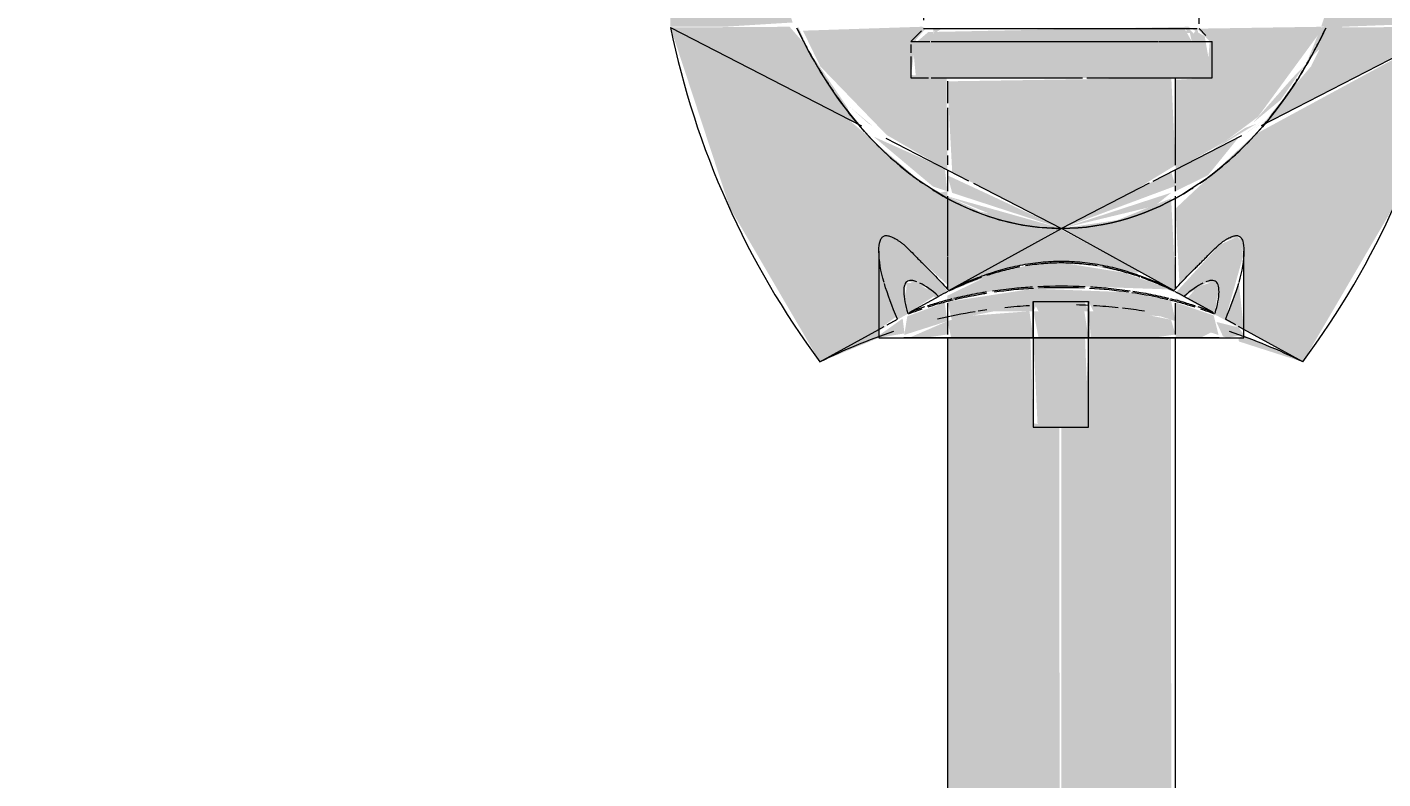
# Model space of a CAD drawing. Header units: metres. Extents: x 147 to 427, y -16 to 162.
# Drawn here: x 397.1642 to 397.3128, y 1.9897 to 2.0721 of the extents above; entities that cross this region are included whole.
import ezdxf

# ---------------------------------------------------------------- set-up
doc = ezdxf.new("R2010")
doc.units = ezdxf.units.M
for name, color, linetype, lineweight in [('A-ANNO-DIMS', 7, 'Continuous', 5), ('A-ANNO-DIMS-50', 7, 'Continuous', 5), ('P-PIPE', 7, 'Continuous', 5), ('P-SANR-FIXT', 7, 'Continuous', 5)]:
    doc.layers.add(name, color=color, linetype=linetype, lineweight=lineweight)
doc.styles.add('Century Gothic_1', font='GOTHIC.TTF', dxfattribs={"height": 0.075})
doc.dimstyles.new('Setores_1_5', dxfattribs={"dimscale": 0.3048, "dimtxt": 0.078313, "dimasz": 0.520833, "dimexe": 0.393701, "dimexo": 0.246063, "dimgap": 0.287073, "dimtad": 1, "dimrnd": 0.01, "dimzin": 0, "dimdsep": 46, "dimtxsty": 'Century Gothic_1', "dimblk1": 'OBLIQUE', "dimblk2": 'OBLIQUE', "dimsah": 1, "dimcen": 0.09, "dimazin": 0, "dimtfac": 1, "dimtdec": 4, "dimtix": 1, "dimtmove": 0, "dimatfit": 3, "dimfxl": 1, "dimtvp": 1, "dimtolj": 1, "dimtzin": 0, "dimarcsym": 2})

# ---------------------------------------------------------------- blocks, each defined once
blk = doc.blocks.new('UT_Chuveiro ou ducha - UT_Elétrico-V250-HH')
at = {"layer": 'P-SANR-FIXT', "true_color": 0x7f7f7f, "transparency": 33554598}
h = blk.add_hatch(color=8, dxfattribs=at)
h.paths.add_polyline_path([(-155.922, 2.0719), (-155.92193, 2.07137), (-155.92112, 2.0719)])
h.paths.add_polyline_path([(-155.92052, 2.05642), (-155.92061, 2.0665), (-155.9245, 2.06681), (-155.92396, 2.07069), (-155.9229, 2.0719), (-155.92329, 2.0721), (-155.93635, 2.07167), (-155.93445, 2.06776), (-155.92717, 2.06024), (-155.92079, 2.05656)])
h.paths.add_polyline_path([(-155.89405, 2.0719), (-155.89453, 2.07142), (-155.89394, 2.0714), (-155.89405, 2.07189)])
h.paths.add_polyline_path([(-155.89315, 2.0719), (-155.89354, 2.07135), (-155.89298, 2.0713), (-155.89315, 2.07189)])
h.paths.add_polyline_path([(-155.89552, 2.05642), (-155.89005, 2.05955), (-155.88647, 2.06224), (-155.87983, 2.0713), (-155.87956, 2.0721), (-155.89314, 2.07189), (-155.89177, 2.0705), (-155.89209, 2.0665), (-155.89552, 2.06628), (-155.89552, 2.05693)])
h.paths.add_polyline_path([(-155.92423, 2.10224), (-155.92314, 2.10625), (-155.92103, 2.10993), (-155.91795, 2.113), (-155.91556, 2.11459), (-155.91126, 2.11607), (-155.90632, 2.11628), (-155.90177, 2.11512), (-155.8981, 2.113), (-155.89502, 2.10993), (-155.89253, 2.10755), (-155.89125, 2.10949), (-155.88761, 2.11644), (-155.88585, 2.12225), (-155.88538, 2.12658), (-155.88604, 2.13356), (-155.88828, 2.1379), (-155.89284, 2.14213), (-155.89675, 2.14427), (-155.90314, 2.14699), (-155.90558, 2.14718), (-155.91244, 2.14623), (-155.91827, 2.14374), (-155.92103, 2.14118), (-155.92419, 2.13726), (-155.92617, 2.13375), (-155.92921, 2.1271), (-155.9304, 2.12103), (-155.93062, 2.11488), (-155.92963, 2.10964), (-155.9285, 2.1071), (-155.92789, 2.1071), (-155.92564, 2.10374), (-155.92438, 2.10239)])
h.paths.add_polyline_path([(-155.88021, 2.12658), (-155.87911, 2.12658), (-155.88128, 2.13188), (-155.88305, 2.13319), (-155.88065, 2.12658)])
h.paths.add_polyline_path([(-155.93509, 2.12658), (-155.93421, 2.12659), (-155.92919, 2.13717), (-155.92991, 2.13717), (-155.93472, 2.13172), (-155.93598, 2.12941), (-155.9364, 2.12658), (-155.93516, 2.12658)])
h.paths.add_polyline_path([(-155.91098, 2.13117), (-155.91098, 2.13117), (-155.91375, 2.13117)])
h.paths.add_polyline_path([(-155.92735, 2.14033), (-155.92321, 2.14343), (-155.92095, 2.14521), (-155.92128, 2.14568), (-155.92393, 2.14423), (-155.92727, 2.14042)])
h = blk.add_hatch(color=8, dxfattribs=at)
h.paths.add_polyline_path([(-155.89204, 2.05822), (-155.88661, 2.06149), (-155.88788, 2.06101), (-155.89172, 2.05843)])
h.paths.add_polyline_path([(-155.88686, 2.06088), (-155.88564, 2.06189), (-155.88673, 2.06101)])
h.paths.add_polyline_path([(-155.87919, 2.0721), (-155.877, 2.0773), (-155.87515, 2.08517), (-155.87956, 2.0721)])
h.paths.add_polyline_path([(-155.8739, 2.09016), (-155.87322, 2.09819), (-155.8735, 2.10714), (-155.8739, 2.10598), (-155.8739, 2.0914)])
h.paths.add_polyline_path([(-155.87425, 2.11215), (-155.87584, 2.11898), (-155.87852, 2.12658), (-155.87892, 2.12601), (-155.87465, 2.11334)])
h.paths.add_polyline_path([(-155.88192, 2.13328), (-155.88351, 2.13513), (-155.88199, 2.13335)])
h.paths.add_polyline_path([(-155.88348, 2.13438), (-155.88467, 2.13575), (-155.88351, 2.13442)])
h.paths.add_polyline_path([(-155.89315, 2.14515), (-155.8949, 2.14585), (-155.89318, 2.14516)])
h.paths.add_polyline_path([(-155.89563, 2.14596), (-155.89825, 2.14699), (-155.8959, 2.14605)])
h = blk.add_hatch(color=8, dxfattribs=at)
h.paths.add_polyline_path([(-155.93013, 2.06152), (-155.93214, 2.06341), (-155.93034, 2.06173)])
h.paths.add_polyline_path([(-155.92872, 2.06123), (-155.93137, 2.06346), (-155.92924, 2.06156), (-155.92893, 2.06136)])
h.paths.add_polyline_path([(-155.93445, 2.06681), (-155.93731, 2.07103), (-155.93446, 2.06683)])
h.paths.add_polyline_path([(-155.94498, 2.0721), (-155.93747, 2.07257), (-155.93866, 2.07605), (-155.94215, 2.08887), (-155.94266, 2.09363), (-155.94283, 2.09641), (-155.94255, 2.10711), (-155.94038, 2.11845), (-155.93833, 2.12658), (-155.93978, 2.1261), (-155.94401, 2.1198), (-155.94656, 2.11281), (-155.94791, 2.10833), (-155.94988, 2.1019), (-155.95157, 2.09542), (-155.95086, 2.0721), (-155.94526, 2.0721)])
h.paths.add_polyline_path([(-155.93739, 2.12658), (-155.93683, 2.12689), (-155.93749, 2.12658)])
h.paths.add_polyline_path([(-155.93493, 2.1317), (-155.93258, 2.13521), (-155.93435, 2.13284), (-155.93479, 2.13197)])
h.paths.add_polyline_path([(-155.93199, 2.13608), (-155.92459, 2.14347), (-155.92805, 2.14042), (-155.9319, 2.1362)])
h = blk.add_hatch(color=8, dxfattribs=at)
h.paths.add_polyline_path([(-155.88777, 2.06041), (-155.88587, 2.06189), (-155.88757, 2.0606)])
h.paths.add_polyline_path([(-155.88413, 2.13594), (-155.88505, 2.13689), (-155.88449, 2.13631)])
h.paths.add_polyline_path([(-155.88363, 2.13475), (-155.88492, 2.13644), (-155.8837, 2.13481)])
h.paths.add_polyline_path([(-155.8856, 2.13732), (-155.88774, 2.13919), (-155.88573, 2.13743)])
h.paths.add_polyline_path([(-155.88944, 2.13995), (-155.89113, 2.14141), (-155.88961, 2.14007)])
h.paths.add_polyline_path([(-155.89021, 2.14129), (-155.89155, 2.14246), (-155.89039, 2.14145)])
h = blk.add_hatch(color=8, dxfattribs=at)
h.paths.add_polyline_path([(-155.88112, 2.0683), (-155.87722, 2.0721), (-155.86517, 2.07256), (-155.86462, 2.09718), (-155.87303, 2.12128), (-155.87744, 2.12658), (-155.87779, 2.12601), (-155.87728, 2.12361), (-155.8739, 2.11113), (-155.87333, 2.10598), (-155.87322, 2.102), (-155.8738, 2.09089), (-155.87541, 2.0824), (-155.87919, 2.0721), (-155.87959, 2.07202), (-155.88099, 2.06856)])
h.paths.add_polyline_path([(-155.88701, 2.06159), (-155.88399, 2.06409), (-155.88133, 2.0679), (-155.88266, 2.06654), (-155.88675, 2.06189)])
h.paths.add_polyline_path([(-155.8781, 2.12658), (-155.87811, 2.12667), (-155.87817, 2.12673)])
h.paths.add_polyline_path([(-155.88112, 2.13169), (-155.88338, 2.13489), (-155.88115, 2.13172)])
h = blk.add_hatch(color=8, dxfattribs=at)
h.paths.add_polyline_path([(-155.92992, 2.06125), (-155.93137, 2.06257), (-155.93144, 2.06321), (-155.93635, 2.07043), (-155.93781, 2.0721), (-155.95086, 2.07202), (-155.9307, 2.06166)])
h.paths.add_polyline_path([(-155.93539, 2.06883), (-155.93686, 2.0721), (-155.93692, 2.07167), (-155.93551, 2.06905)])
h.paths.add_polyline_path([(-155.93914, 2.12658), (-155.93725, 2.12712), (-155.93584, 2.13117), (-155.93927, 2.12658)])
h = blk.add_hatch(color=8, dxfattribs=at)
h.paths.add_polyline_path([(-155.88613, 2.06125), (-155.86519, 2.0721), (-155.87858, 2.07202), (-155.88066, 2.06777), (-155.88451, 2.06327), (-155.88556, 2.06189), (-155.88585, 2.06161)])
h.paths.add_polyline_path([(-155.87721, 2.12658), (-155.87646, 2.12662), (-155.87933, 2.13022), (-155.87818, 2.12789), (-155.87725, 2.12658)])
h.paths.add_polyline_path([(-155.87791, 2.12658), (-155.87772, 2.12705), (-155.87802, 2.12658)])
h = blk.add_hatch(color=8, dxfattribs=at)
h.paths.add_polyline_path([(-155.922, 2.0719), (-155.922, 2.07133), (-155.92208, 2.07182)])
h.paths.add_polyline_path([(-155.89159, 2.0665), (-155.89152, 2.0665), (-155.89232, 2.07105), (-155.8941, 2.0721), (-155.92261, 2.07152), (-155.9243, 2.07008), (-155.92396, 2.0665), (-155.8916, 2.0665)])
h.paths.add_polyline_path([(-155.90766, 2.06883), (-155.90766, 2.06883), (-155.90638, 2.06883)])
h.paths.add_polyline_path([(-155.89405, 2.0719), (-155.89315, 2.07189), (-155.89354, 2.07135), (-155.89404, 2.07189)])
h.paths.add_polyline_path([(-155.89374, 2.0705), (-155.89453, 2.0719), (-155.89394, 2.0714), (-155.89374, 2.0705)])
h.paths.add_polyline_path([(-155.92042, 2.09924), (-155.92026, 2.10202), (-155.91967, 2.10427), (-155.91795, 2.10742), (-155.91554, 2.10985), (-155.91355, 2.11113), (-155.90968, 2.11228), (-155.90778, 2.11247), (-155.90314, 2.11139), (-155.9006, 2.10993), (-155.89785, 2.1071), (-155.89638, 2.10427), (-155.89589, 2.10394), (-155.89337, 2.10737), (-155.89502, 2.10993), (-155.89744, 2.1125), (-155.90136, 2.11495), (-155.90412, 2.11599), (-155.90802, 2.1165), (-155.9123, 2.11594), (-155.91795, 2.113), (-155.92103, 2.10993), (-155.92315, 2.10622), (-155.92423, 2.10224), (-155.92094, 2.09949), (-155.92052, 2.09929)])
for points in [[(-155.93448, 2.03537), (-155.92802, 2.03894), (-155.92746, 2.04917), (-155.92535, 2.04819), (-155.92052, 2.04383), (-155.92052, 2.05352), (-155.92321, 2.05495), (-155.93151, 2.06207), (-155.95086, 2.07202), (-155.94436, 2.05228), (-155.93847, 2.04219)], [(-155.88157, 2.03537), (-155.87138, 2.0528), (-155.86527, 2.07198), (-155.88691, 2.06025), (-155.88907, 2.05822), (-155.89552, 2.05218), (-155.89508, 2.04384), (-155.89032, 2.04856), (-155.88858, 2.04917), (-155.88802, 2.04692), (-155.88802, 2.03894), (-155.88672, 2.03822)], [(-155.90802, 2.05), (-155.90075, 2.05374), (-155.89552, 2.05693), (-155.89598, 2.0665), (-155.92052, 2.06612), (-155.91999, 2.05615), (-155.90815, 2.05007)], [(-155.92052, 2.05408), (-155.92079, 2.05656), (-155.9286, 2.06006), (-155.92209, 2.05459), (-155.92128, 2.05432)], [(-155.89552, 2.05408), (-155.89196, 2.05583), (-155.88858, 2.06), (-155.89552, 2.05642), (-155.89552, 2.05432)], [(-155.90802, 2.05), (-155.89552, 2.05466), (-155.89599, 2.05618), (-155.90802, 2.05)], [(-155.90802, 2.05), (-155.92052, 2.05583), (-155.91999, 2.0539), (-155.90815, 2.05004)], [(-155.90802, 2.05), (-155.92052, 2.05352), (-155.91427, 2.05094), (-155.90815, 2.05002)], [(-155.92035, 2.04319), (-155.90815, 2.05002), (-155.91694, 2.05185), (-155.92052, 2.05352), (-155.9204, 2.04324)], [(-155.90802, 2.05), (-155.8978, 2.05246), (-155.89599, 2.05392), (-155.90802, 2.05)], [(-155.92035, 2.04319), (-155.91281, 2.0459), (-155.91006, 2.04622), (-155.90543, 2.04616), (-155.90045, 2.04511), (-155.89935, 2.0452), (-155.90815, 2.04993), (-155.92012, 2.04331)], [(-155.89552, 2.04294), (-155.89601, 2.04332), (-155.90323, 2.0459), (-155.90599, 2.04622), (-155.91062, 2.04616), (-155.9156, 2.04511), (-155.92052, 2.04319), (-155.92005, 2.04319), (-155.91557, 2.04504), (-155.90817, 2.0462), (-155.90479, 2.04595), (-155.90045, 2.04503), (-155.89564, 2.043)], [(-155.92052, 2.04215), (-155.9152, 2.04321), (-155.90543, 2.04364), (-155.89625, 2.04332), (-155.90048, 2.04504), (-155.90756, 2.04618), (-155.91139, 2.04594), (-155.9156, 2.04503), (-155.92052, 2.04263), (-155.92052, 2.04219)], [(-155.89552, 2.03984), (-155.89601, 2.0421), (-155.90067, 2.04301), (-155.91107, 2.0434), (-155.92052, 2.04196), (-155.92004, 2.04), (-155.91537, 2.04093), (-155.9111, 2.04093), (-155.91053, 2.04201), (-155.90506, 2.04201), (-155.90452, 2.04093), (-155.8972, 2.04038), (-155.8957, 2.0399)], [(-155.90551, 2.04093), (-155.90506, 2.04093), (-155.90551, 2.04201), (-155.9111, 2.04201), (-155.91053, 2.04093), (-155.90637, 2.04093)], [(-155.90802, 2.03802), (-155.90506, 2.03802), (-155.90551, 2.04093), (-155.9111, 2.04093), (-155.91053, 2.03802), (-155.9082, 2.03802)], [(-155.90506, 2.02821), (-155.90543, 2.03802), (-155.9111, 2.03802), (-155.91062, 2.02821), (-155.90543, 2.02821)]]:
    blk.add_hatch(color=8, dxfattribs=at).paths.add_polyline_path(points)
h = blk.add_hatch(color=8, dxfattribs=at)
h.paths.add_polyline_path([(-155.92802, 2.03894), (-155.92609, 2.04035), (-155.92793, 2.04692), (-155.92802, 2.04408), (-155.92802, 2.03979)])
h.paths.add_polyline_path([(-155.92486, 2.04069), (-155.92173, 2.04274), (-155.92395, 2.04408), (-155.92495, 2.04401), (-155.92518, 2.04197), (-155.92486, 2.0407)])
h.paths.add_polyline_path([(-155.92052, 2.05352), (-155.92052, 2.05408), (-155.92136, 2.05391)])
h = blk.add_hatch(color=8, dxfattribs=at)
h.paths.add_polyline_path([(-155.8957, 2.04319), (-155.89552, 2.04384), (-155.896, 2.0533), (-155.90189, 2.05092), (-155.90802, 2.05), (-155.89593, 2.04331)])
h.paths.add_polyline_path([(-155.90802, 2.05), (-155.90802, 2.05), (-155.90492, 2.05025)])
h = blk.add_hatch(color=8, dxfattribs=at)
h.paths.add_polyline_path([(-155.92802, 2.03886), (-155.92052, 2.04309), (-155.92097, 2.04383), (-155.92572, 2.04856), (-155.92747, 2.04917), (-155.92793, 2.04692), (-155.92672, 2.04207), (-155.92599, 2.04007), (-155.92802, 2.03894)])
h.paths.add_polyline_path([(-155.89119, 2.04069), (-155.89457, 2.04256), (-155.8921, 2.04408), (-155.8911, 2.04401), (-155.89087, 2.04197), (-155.891, 2.04143)])
h.paths.add_polyline_path([(-155.88802, 2.03886), (-155.88859, 2.03925), (-155.89006, 2.04007), (-155.88812, 2.04692), (-155.88837, 2.04856), (-155.88871, 2.04912), (-155.8907, 2.04819), (-155.89552, 2.04294), (-155.88858, 2.03913)])
h.paths.add_polyline_path([(-155.92486, 2.04069), (-155.92518, 2.04338), (-155.92487, 2.04423), (-155.92289, 2.04357), (-155.92184, 2.04236), (-155.92481, 2.04072)])
h = blk.add_hatch(color=8, dxfattribs=at)
h.paths.add_polyline_path([(-155.91618, 2.03802), (-155.9111, 2.03802), (-155.91153, 2.04093), (-155.91891, 2.04036), (-155.92052, 2.03984), (-155.9201, 2.03802), (-155.91666, 2.03802)])
h.paths.add_polyline_path([(-155.89802, 2.03802), (-155.89552, 2.03838), (-155.89601, 2.04), (-155.90067, 2.04093), (-155.90506, 2.04093), (-155.90479, 2.03802), (-155.89892, 2.03802)])
h.paths.add_polyline_path([(-155.92052, 2.04196), (-155.91537, 2.04301), (-155.92052, 2.04215)])
h.paths.add_polyline_path([(-155.89552, 2.04196), (-155.8961, 2.04231), (-155.90064, 2.04319), (-155.89633, 2.04219), (-155.8957, 2.04201)])
h = blk.add_hatch(color=8, dxfattribs=at)
h.paths.add_polyline_path([(-155.88802, 2.03894), (-155.88859, 2.04408), (-155.89006, 2.04007), (-155.88858, 2.03925)])
h.paths.add_polyline_path([(-155.89119, 2.04069), (-155.89087, 2.04338), (-155.89118, 2.04423), (-155.89316, 2.04357), (-155.8942, 2.04236), (-155.89134, 2.04077)])
h = blk.add_hatch(color=8, dxfattribs=at)
h.paths.add_polyline_path([(-155.92802, 2.03802), (-155.92522, 2.0385), (-155.92542, 2.04013), (-155.92802, 2.03828)])
h.paths.add_polyline_path([(-155.88984, 2.03802), (-155.88802, 2.03835), (-155.88859, 2.03914), (-155.89103, 2.03975), (-155.89032, 2.03818), (-155.89006, 2.03809)])
h.paths.add_polyline_path([(-155.89119, 2.04069), (-155.89552, 2.04236), (-155.89532, 2.04209), (-155.89134, 2.04075)])
h = blk.add_hatch(color=8, dxfattribs=at)
h.paths.add_polyline_path([(-155.92525, 2.03833), (-155.92052, 2.03984), (-155.92081, 2.04188), (-155.92491, 2.04038), (-155.92522, 2.0385)])
h.paths.add_polyline_path([(-155.8908, 2.03833), (-155.89134, 2.04047), (-155.89552, 2.0419), (-155.89552, 2.03984), (-155.89119, 2.03845)])
h = blk.add_hatch(color=8, dxfattribs=at)
h.paths.add_polyline_path([(-155.89281, 2.03802), (-155.89163, 2.0386), (-155.89552, 2.03984), (-155.89552, 2.03802), (-155.89306, 2.03802)])
h.paths.add_polyline_path([(-155.92298, 2.03802), (-155.92052, 2.03838), (-155.92052, 2.03984), (-155.92471, 2.03802), (-155.92299, 2.03802)])
h.paths.add_polyline_path([(-155.89114, 2.04038), (-155.89142, 2.04078), (-155.89119, 2.0404)])
h = blk.add_hatch(color=8, dxfattribs=at)
h.paths.add_polyline_path([(-155.93448, 2.03537), (-155.92802, 2.03802), (-155.92802, 2.03886), (-155.92922, 2.03828)])
h.paths.add_polyline_path([(-155.88157, 2.03537), (-155.88802, 2.03828), (-155.88859, 2.03802), (-155.88858, 2.03762), (-155.88672, 2.03702)])
at = {"layer": 'P-SANR-FIXT'}
for p, q in [((-155.95086, 2.07202), (-155.92992, 2.06125)), ((-155.86519, 2.07202), (-155.88613, 2.06125)), ((-155.93109, 2.06239), (-155.93135, 2.0627)), ((-155.88473, 2.06267), (-155.88495, 2.06241)), ((-155.92035, 2.04319), (-155.90802, 2.05)), ((-155.8957, 2.04319), (-155.90802, 2.05)), ((-155.92802, 2.0475), (-155.92802, 2.03802)), ((-155.88802, 2.03802), (-155.88802, 2.0475)), ((-155.93448, 2.03537), (-155.92802, 2.03894)), ((-155.88157, 2.03537), (-155.88802, 2.03894)), ((-155.92802, 2.03802), (-155.88802, 2.03802)), ((-155.9111, 2.03802), (-155.9111, 2.02821)), ((-155.90506, 2.02821), (-155.90506, 2.03802)), ((-155.9111, 2.02821), (-155.90506, 2.02821))]:
    blk.add_line(p, q, dxfattribs=at)
at = {"layer": 'P-SANR-FIXT', "color": 8, "true_color": 0x6f6f6f}
for p, q in [((-155.92727, 2.05989), (-155.91819, 2.05523)), ((-155.88828, 2.06015), (-155.89801, 2.05515)), ((-155.91766, 2.05495), (-155.90802, 2.05)), ((-155.89839, 2.05495), (-155.90802, 2.05)), ((-155.9111, 2.04201), (-155.9111, 2.03802)), ((-155.9111, 2.04201), (-155.90506, 2.04201)), ((-155.90506, 2.03802), (-155.90506, 2.04201)), ((-155.92531, 2.03802), (-155.91672, 2.03802)), ((-155.91624, 2.03802), (-155.91113, 2.03802)), ((-155.90504, 2.03802), (-155.89074, 2.03802))]:
    blk.add_line(p, q, dxfattribs=at)
at = {"layer": 'P-SANR-FIXT', "color": 251, "true_color": 0x525252}
for p, q in [((-155.92462, 2.04082), (-155.92148, 2.04256)), ((-155.9111, 2.03802), (-155.9111, 2.04201)), ((-155.9111, 2.04201), (-155.90506, 2.04201)), ((-155.90506, 2.04201), (-155.90506, 2.03802)), ((-155.89143, 2.04082), (-155.89457, 2.04256)), ((-155.92713, 2.03944), (-155.92599, 2.04007)), ((-155.88892, 2.03944), (-155.89006, 2.04007)), ((-155.92802, 2.03894), (-155.92743, 2.03927)), ((-155.88802, 2.03894), (-155.88862, 2.03927)), ((-155.92802, 2.03802), (-155.92535, 2.03802)), ((-155.89075, 2.03802), (-155.9253, 2.03802)), ((-155.91112, 2.03802), (-155.9253, 2.03802)), ((-155.9111, 2.03802), (-155.9111, 2.02821)), ((-155.9111, 2.03802), (-155.90506, 2.03802)), ((-155.90506, 2.02821), (-155.90506, 2.03802)), ((-155.89075, 2.03802), (-155.90505, 2.03802)), ((-155.8907, 2.03802), (-155.88802, 2.03802))]:
    blk.add_line(p, q, dxfattribs=at)
at = {"layer": 'P-SANR-FIXT', "color": 8, "true_color": 0x7c7c7c}
for p, q in [((-155.91113, 2.03802), (-155.90802, 2.03802)), ((-155.90802, 2.03802), (-155.90504, 2.03802))]:
    blk.add_line(p, q, dxfattribs=at)
at = {"layer": 'P-SANR-FIXT', "color": 8, "true_color": 0x797979}
for p, q in [((-155.90505, 2.03802), (-155.91112, 2.03802)), ((-155.90506, 2.03802), (-155.9111, 2.03802))]:
    blk.add_line(p, q, dxfattribs=at)
at = {"layer": 'P-SANR-FIXT'}
for centre, radius, start, end in [((-155.85949, 2.09088), 0.0933, 191.664, 216.5101), ((-155.95656, 2.09088), 0.0933, 323.4899, 348.336), ((-155.90802, 1.98267), 0.05897, 108.1801, 116.6555), ((-155.90802, 1.98267), 0.05897, 63.3445, 71.8199)]:
    blk.add_arc(centre, radius, start, end, dxfattribs=at)
at = {"layer": 'P-SANR-FIXT', "color": 8, "true_color": 0x6f6f6f}
for start, end in [(93.415, 96.0537), (83.9464, 86.5834), (99.239, 103.3218), (97.9522, 98.8852), (81.1148, 83.4869)]:
    blk.add_arc((-155.90802, 1.98267), 0.05897, start, end, dxfattribs=at)
at = {"layer": 'P-SANR-FIXT', "color": 8, "true_color": 0x797979}
blk.add_arc((-155.90802, 1.98267), 0.05897, 87.1122, 88.3894, dxfattribs=at)
at = {"layer": 'P-SANR-FIXT'}
for points, knots in [([(-155.90802, 2.05), (-155.9123, 2.05), (-155.92085, 2.05226), (-155.93072, 2.0609), (-155.93541, 2.06862), (-155.937, 2.07196)], [-1, -1, -1, -1, -0.8833333, -0.7666667, -0.6895129, -0.6895129, -0.6895129, -0.6895129]), ([(-155.87905, 2.07196), (-155.87995, 2.07006), (-155.88396, 2.06273), (-155.89337, 2.05297), (-155.90314, 2.05), (-155.90802, 2.05)], [-0.3104871, -0.3104871, -0.3104871, -0.3104871, -0.2666667, -0.1333333, 0, 0, 0, 0]), ([(-155.93291, 2.06484), (-155.93243, 2.06416), (-155.93152, 2.06291), (-155.93056, 2.06174), (-155.93011, 2.06121)], [0.7482349, 0.7482349, 0.7482349, 0.7482349, 0.76666667, 0.78269546, 0.78269546, 0.78269546, 0.78269546]), ([(-155.92802, 2.0475), (-155.92802, 2.04797), (-155.92796, 2.04853), (-155.92773, 2.04899), (-155.92749, 2.0492), (-155.92716, 2.04924), (-155.92675, 2.04914), (-155.92635, 2.04894), (-155.926, 2.04874), (-155.92577, 2.04859), (-155.92559, 2.04846), (-155.9254, 2.04831), (-155.92506, 2.04802), (-155.92455, 2.04753), (-155.92402, 2.04697), (-155.92358, 2.04652), (-155.92324, 2.04618), (-155.92289, 2.04584), (-155.92242, 2.04537), (-155.92158, 2.04452), (-155.92084, 2.04374), (-155.92035, 2.04319)], [-1, -1, -1, -1, -0.875, -0.8125, -0.75, -0.6875, -0.625, -0.5625, -0.53125, -0.5, -0.484375, -0.46875, -0.4375, -0.375, -0.3125, -0.28125, -0.25, -0.21875, -0.1875, -0.125, 0, 0, 0, 0]), ([(-155.8957, 2.04319), (-155.89521, 2.04374), (-155.89446, 2.04452), (-155.89363, 2.04537), (-155.89316, 2.04584), (-155.89281, 2.04618), (-155.89247, 2.04652), (-155.89203, 2.04697), (-155.8915, 2.04753), (-155.89099, 2.04802), (-155.89065, 2.04831), (-155.89046, 2.04846), (-155.89028, 2.04859), (-155.89005, 2.04874), (-155.8897, 2.04894), (-155.8893, 2.04914), (-155.88889, 2.04924), (-155.88856, 2.0492), (-155.88832, 2.04899), (-155.88809, 2.04853), (-155.88802, 2.04797), (-155.88802, 2.0475)], [-1, -1, -1, -1, -0.875, -0.8125, -0.78125, -0.75, -0.71875, -0.6875, -0.625, -0.5625, -0.53125, -0.515625, -0.5, -0.46875, -0.4375, -0.375, -0.3125, -0.25, -0.1875, -0.125, 0, 0, 0, 0]), ([(-155.92035, 2.04319), (-155.91979, 2.04349), (-155.91862, 2.04407), (-155.91672, 2.04481), (-155.91503, 2.04537), (-155.91362, 2.04575), (-155.91217, 2.04606), (-155.9103, 2.04633), (-155.90802, 2.04646), (-155.90573, 2.04633), (-155.90386, 2.04606), (-155.90243, 2.04575), (-155.90102, 2.04537), (-155.89933, 2.04481), (-155.89743, 2.04407), (-155.89626, 2.04349), (-155.8957, 2.04319)], [-1, -1, -1, -1, -0.916667, -0.833333, -0.75, -0.708333, -0.666667, -0.583333, -0.5, -0.416667, -0.333333, -0.291667, -0.25, -0.166667, -0.083333, 0, 0, 0, 0])]:
    blk.add_open_spline(points, degree=3, knots=knots, dxfattribs=at)
at = {"layer": 'P-SANR-FIXT', "color": 251, "true_color": 0x525252}
for points in [[(-155.93691, 2.07178), (-155.9366, 2.07111), (-155.93627, 2.07046), (-155.93593, 2.06982)], [(-155.88012, 2.06983), (-155.87978, 2.07046), (-155.87945, 2.07111), (-155.87914, 2.07178)], [(-155.93464, 2.06754), (-155.93449, 2.06728), (-155.93433, 2.06703), (-155.93418, 2.06677)], [(-155.88201, 2.06654), (-155.88181, 2.06687), (-155.88161, 2.0672), (-155.88141, 2.06753)], [(-155.934, 2.0665), (-155.93365, 2.06593), (-155.93328, 2.06538), (-155.93291, 2.06484)], [(-155.88313, 2.06485), (-155.88279, 2.06534), (-155.88246, 2.06584), (-155.88214, 2.06635)], [(-155.93011, 2.06121), (-155.92839, 2.05922), (-155.92654, 2.05746), (-155.9246, 2.05596)], [(-155.89145, 2.05596), (-155.8895, 2.05746), (-155.88764, 2.05923), (-155.88592, 2.06124)], [(-155.91638, 2.05145), (-155.91365, 2.05049), (-155.91084, 2.05), (-155.90802, 2.05)], [(-155.92746, 2.04408), (-155.92782, 2.04532), (-155.92802, 2.04646), (-155.92802, 2.0475)], [(-155.88802, 2.0475), (-155.88802, 2.04646), (-155.88823, 2.04532), (-155.88859, 2.04408)], [(-155.92599, 2.04007), (-155.92657, 2.04146), (-155.92707, 2.04276), (-155.92742, 2.04396)], [(-155.9253, 2.04306), (-155.9253, 2.04273), (-155.92522, 2.042), (-155.925, 2.04115), (-155.92486, 2.04069)], [(-155.92148, 2.04256), (-155.92224, 2.04325), (-155.92293, 2.04372), (-155.92352, 2.04401)], [(-155.92046, 2.04309), (-155.92081, 2.04292), (-155.92115, 2.04274), (-155.92148, 2.04256)], [(-155.91062, 2.04364), (-155.9089, 2.04373), (-155.90714, 2.04373), (-155.90543, 2.04364)], [(-155.89457, 2.04256), (-155.8949, 2.04274), (-155.89524, 2.04292), (-155.8956, 2.04309)], [(-155.89253, 2.04401), (-155.89312, 2.04372), (-155.89381, 2.04325), (-155.89457, 2.04256)], [(-155.89119, 2.04069), (-155.89105, 2.04115), (-155.89083, 2.042), (-155.89075, 2.04273), (-155.89075, 2.04306)], [(-155.88862, 2.04396), (-155.88898, 2.04276), (-155.88948, 2.04146), (-155.89006, 2.04007)]]:
    blk.add_open_spline(points, degree=3, dxfattribs=at)
at = {"layer": 'P-SANR-FIXT'}
for points in [[(-155.88141, 2.06753), (-155.88096, 2.06828), (-155.88053, 2.06904), (-155.88012, 2.06983)], [(-155.93573, 2.06944), (-155.93541, 2.06887), (-155.93509, 2.0683), (-155.93477, 2.06774)], [(-155.88592, 2.06124), (-155.88495, 2.06237), (-155.88402, 2.06357), (-155.88313, 2.06485)], [(-155.9246, 2.05596), (-155.92414, 2.05561), (-155.92368, 2.05527), (-155.92321, 2.05495)], [(-155.89284, 2.05495), (-155.89237, 2.05527), (-155.89191, 2.05561), (-155.89145, 2.05596)]]:
    blk.add_open_spline(points, degree=3, dxfattribs=at)
at = {"layer": 'P-SANR-FIXT', "color": 251, "true_color": 0x525252}
for points, knots in [([(-155.92216, 2.05426), (-155.92163, 2.05393), (-155.91984, 2.05287), (-155.91799, 2.05203), (-155.91666, 2.05155)], [0.86770566, 0.86770566, 0.86770566, 0.86770566, 0.88333333, 0.92063805, 0.92063805, 0.92063805, 0.92063805]), ([(-155.90802, 2.05), (-155.90314, 2.05), (-155.89818, 2.05151), (-155.89366, 2.05441), (-155.89359, 2.05445)], [0, 0, 0, 0, 0.1333333, 0.1353292, 0.1353292, 0.1353292, 0.1353292]), ([(-155.91257, 2.04579), (-155.91268, 2.04577), (-155.9131, 2.04569), (-155.91382, 2.04552), (-155.91472, 2.04528), (-155.91552, 2.04506), (-155.91601, 2.0449), (-155.91621, 2.04483)], [-0.354362, -0.354362, -0.354362, -0.354362, -0.34375, -0.3125, -0.28125, -0.25, -0.2274157, -0.2274157, -0.2274157, -0.2274157]), ([(-155.90802, 2.04622), (-155.90868, 2.04622), (-155.90967, 2.04617), (-155.91098, 2.04604), (-155.91163, 2.04595), (-155.91194, 2.0459)], [-0.5, -0.5, -0.5, -0.5, -0.4375, -0.40625, -0.375, -0.375, -0.375, -0.375]), ([(-155.9041, 2.0459), (-155.90442, 2.04595), (-155.90506, 2.04603), (-155.90637, 2.04617), (-155.90736, 2.04622), (-155.90802, 2.04622)], [-0.625, -0.625, -0.625, -0.625, -0.59375, -0.5625, -0.5, -0.5, -0.5, -0.5]), ([(-155.89938, 2.04468), (-155.89945, 2.0447), (-155.89981, 2.04483), (-155.90045, 2.04503), (-155.90132, 2.04528), (-155.90223, 2.04552), (-155.90295, 2.04569), (-155.90336, 2.04577), (-155.90347, 2.04579)], [-0.7899079, -0.7899079, -0.7899079, -0.7899079, -0.78125, -0.75, -0.71875, -0.6875, -0.65625, -0.6458226, -0.6458226, -0.6458226, -0.6458226]), ([(-155.92385, 2.04415), (-155.92402, 2.04422), (-155.92442, 2.04433), (-155.92482, 2.0443), (-155.92507, 2.04409), (-155.92525, 2.04375), (-155.9253, 2.04337), (-155.9253, 2.04306)], [-0.6002462, -0.6002462, -0.6002462, -0.6002462, -0.5, -0.3333333, -0.25, -0.1666667, 0, 0, 0, 0]), ([(-155.91679, 2.04463), (-155.91695, 2.04457), (-155.91738, 2.04442), (-155.91805, 2.04415), (-155.91906, 2.04373), (-155.91983, 2.04339), (-155.92033, 2.04315), (-155.92039, 2.04313)], [-0.2055027, -0.2055027, -0.2055027, -0.2055027, -0.1875, -0.15625, -0.125, -0.0625, -0.054381, -0.054381, -0.054381, -0.054381]), ([(-155.89566, 2.04313), (-155.89572, 2.04315), (-155.89622, 2.04339), (-155.89699, 2.04373), (-155.898, 2.04415), (-155.89868, 2.04442), (-155.8991, 2.04458), (-155.89926, 2.04463)], [-0.9457173, -0.9457173, -0.9457173, -0.9457173, -0.9375, -0.875, -0.84375, -0.8125, -0.794436, -0.794436, -0.794436, -0.794436]), ([(-155.89075, 2.04306), (-155.89075, 2.04337), (-155.8908, 2.04375), (-155.89098, 2.04409), (-155.89123, 2.0443), (-155.89163, 2.04433), (-155.89203, 2.04422), (-155.8922, 2.04415)], [-1, -1, -1, -1, -0.8333333, -0.75, -0.6666667, -0.5, -0.3997538, -0.3997538, -0.3997538, -0.3997538]), ([(-155.9198, 2.04236), (-155.91949, 2.04243), (-155.91884, 2.04258), (-155.9178, 2.0428), (-155.91692, 2.04296), (-155.91639, 2.04305), (-155.91623, 2.04307)], [-0.77777778, -0.77777778, -0.77777778, -0.77777778, -0.75, -0.72222222, -0.69444444, -0.68267425, -0.68267425, -0.68267425, -0.68267425]), ([(-155.91557, 2.04317), (-155.91479, 2.04328), (-155.91336, 2.04345), (-155.91186, 2.04357), (-155.9112, 2.04361)], [-0.66666667, -0.66666667, -0.66666667, -0.66666667, -0.61111111, -0.56805776, -0.56805776, -0.56805776, -0.56805776]), ([(-155.90484, 2.04361), (-155.90418, 2.04357), (-155.90311, 2.04349), (-155.90166, 2.04333), (-155.90087, 2.04323), (-155.90048, 2.04317)], [-0.43182806, -0.43182806, -0.43182806, -0.43182806, -0.38888889, -0.36111111, -0.33333333, -0.33333333, -0.33333333, -0.33333333]), ([(-155.90019, 2.04313), (-155.89991, 2.04309), (-155.89924, 2.04298), (-155.89824, 2.0428), (-155.89721, 2.04258), (-155.89656, 2.04243), (-155.89625, 2.04236)], [-0.3263935, -0.3263935, -0.3263935, -0.3263935, -0.3055556, -0.2777778, -0.25, -0.2222222, -0.2222222, -0.2222222, -0.2222222]), ([(-155.92471, 2.04077), (-155.92454, 2.04085), (-155.92407, 2.04106), (-155.92341, 2.04129), (-155.92298, 2.04143)], [-0.98652244, -0.98652244, -0.98652244, -0.98652244, -0.94444444, -0.88888889, -0.88888889, -0.88888889, -0.88888889]), ([(-155.92269, 2.04153), (-155.92256, 2.04157), (-155.9222, 2.04168), (-155.92155, 2.04189), (-155.92077, 2.04212), (-155.92023, 2.04225), (-155.91998, 2.04232)], [-0.87655746, -0.87655746, -0.87655746, -0.87655746, -0.86111111, -0.83333333, -0.80555556, -0.78312207, -0.78312207, -0.78312207, -0.78312207]), ([(-155.89607, 2.04232), (-155.89582, 2.04225), (-155.89528, 2.04212), (-155.8945, 2.04189), (-155.89385, 2.04168), (-155.89349, 2.04157), (-155.89336, 2.04152)], [-0.21692279, -0.21692279, -0.21692279, -0.21692279, -0.19444444, -0.16666667, -0.13888889, -0.12351942, -0.12351942, -0.12351942, -0.12351942]), ([(-155.89307, 2.04143), (-155.89264, 2.04129), (-155.89198, 2.04106), (-155.89151, 2.04085), (-155.89134, 2.04077)], [-0.11111111, -0.11111111, -0.11111111, -0.11111111, -0.05555556, -0.01349431, -0.01349431, -0.01349431, -0.01349431])]:
    blk.add_open_spline(points, degree=3, knots=knots, dxfattribs=at)
at = {"layer": 'P-SANR-FIXT', "color": 8, "true_color": 0x6f6f6f}
for points, knots in [([(-155.91622, 2.04288), (-155.9167, 2.0428), (-155.91791, 2.04259), (-155.91905, 2.04235), (-155.91972, 2.04219)], [-0.31281883, -0.31281883, -0.31281883, -0.31281883, -0.27777778, -0.22222222, -0.22222222, -0.22222222, -0.22222222]), ([(-155.89636, 2.0422), (-155.89643, 2.04222), (-155.89676, 2.04229), (-155.89801, 2.04257), (-155.89927, 2.0428), (-155.90029, 2.04295)], [-0.7769553, -0.7769553, -0.7769553, -0.7769553, -0.7708333, -0.75, -0.6758777, -0.6758777, -0.6758777, -0.6758777]), ([(-155.9199, 2.04215), (-155.9205, 2.042), (-155.92146, 2.04175), (-155.92234, 2.04148), (-155.92267, 2.04137)], [-0.21729033, -0.21729033, -0.21729033, -0.21729033, -0.16666667, -0.13311022, -0.13311022, -0.13311022, -0.13311022]), ([(-155.89338, 2.04136), (-155.89371, 2.04147), (-155.8945, 2.04172), (-155.89545, 2.04198), (-155.89605, 2.04213), (-155.89615, 2.04215)], [-0.86688444, -0.86688444, -0.86688444, -0.86688444, -0.83333333, -0.79166667, -0.78270433, -0.78270433, -0.78270433, -0.78270433]), ([(-155.89124, 2.0406), (-155.89147, 2.0407), (-155.89195, 2.04088), (-155.89247, 2.04106), (-155.89273, 2.04115)], [-0.94551305, -0.94551305, -0.94551305, -0.94551305, -0.91666667, -0.88888889, -0.88888889, -0.88888889, -0.88888889])]:
    blk.add_open_spline(points, degree=3, knots=knots, dxfattribs=at)
for points in [[(-155.91108, 2.04342), (-155.91256, 2.04334), (-155.914, 2.0432), (-155.91537, 2.04301)], [(-155.90551, 2.04345), (-155.90718, 2.04353), (-155.90887, 2.04353), (-155.91053, 2.04345)], [(-155.90067, 2.04301), (-155.90205, 2.0432), (-155.90349, 2.04334), (-155.90496, 2.04342)], [(-155.92332, 2.04115), (-155.92385, 2.04097), (-155.92435, 2.04079), (-155.92481, 2.0406)]]:
    blk.add_open_spline(points, degree=3, dxfattribs=at)
blk = doc.blocks.new('Joelho 45_90 - Agua Fria_Soldavel - MEP - Tigre - Standard-V251-HH')
at = {"layer": 'P-PIPE', "color": 8, "true_color": 0x797979}
for p, q in [((-155.91992, 2.10746), (-155.91961, 2.10793)), ((-155.92073, 2.10598), (-155.92048, 2.10648)), ((-155.89441, 2.10342), (-155.8943, 2.10294)), ((-155.89398, 2.09999), (-155.89398, 2.09995)), ((-155.89398, 2.09995), (-155.89398, 2.0999)), ((-155.92206, 2.09881), (-155.92206, 2.09903)), ((-155.92206, 2.09857), (-155.92206, 2.09881)), ((-155.92206, 2.09831), (-155.92206, 2.09857)), ((-155.92206, 2.09741), (-155.92206, 2.09773)), ((-155.92206, 2.09708), (-155.92206, 2.09741)), ((-155.92206, 2.0857), (-155.92206, 2.08627)), ((-155.92206, 2.0857), (-155.92312, 2.0846)), ((-155.92312, 2.0846), (-155.9211, 2.0846)), ((-155.92312, 2.0846), (-155.92312, 2.08379)), ((-155.92261, 2.0846), (-155.92312, 2.0846)), ((-155.9211, 2.0846), (-155.92261, 2.0846)), ((-155.91951, 2.0857), (-155.92159, 2.0857)), ((-155.92159, 2.0857), (-155.91951, 2.0857)), ((-155.92066, 2.0846), (-155.91909, 2.0846)), ((-155.91909, 2.0846), (-155.92066, 2.0846)), ((-155.91635, 2.0857), (-155.91914, 2.0857)), ((-155.91914, 2.0857), (-155.91635, 2.0857)), ((-155.9187, 2.0846), (-155.91394, 2.0846)), ((-155.91557, 2.0846), (-155.9187, 2.0846)), ((-155.91394, 2.0846), (-155.91557, 2.0846)), ((-155.90206, 2.0846), (-155.9007, 2.0846)), ((-155.9007, 2.0846), (-155.90206, 2.0846)), ((-155.90047, 2.0846), (-155.89498, 2.0846)), ((-155.89735, 2.0846), (-155.90047, 2.0846)), ((-155.89859, 2.0857), (-155.8997, 2.0857)), ((-155.8997, 2.0857), (-155.89859, 2.0857)), ((-155.89596, 2.0857), (-155.8981, 2.0857)), ((-155.8981, 2.0857), (-155.89596, 2.0857)), ((-155.89498, 2.0846), (-155.89735, 2.0846)), ((-155.89446, 2.0857), (-155.89587, 2.0857)), ((-155.89587, 2.0857), (-155.89446, 2.0857)), ((-155.89495, 2.0846), (-155.89292, 2.0846)), ((-155.89344, 2.0846), (-155.89495, 2.0846)), ((-155.89292, 2.0846), (-155.89383, 2.08554)), ((-155.89292, 2.0846), (-155.89344, 2.0846)), ((-155.89292, 2.08379), (-155.89292, 2.0846)), ((-155.89292, 2.08267), (-155.89292, 2.08371)), ((-155.92312, 2.08271), (-155.92312, 2.07771)), ((-155.89292, 2.07243), (-155.89292, 2.08248)), ((-155.92312, 2.07764), (-155.92312, 2.07283))]:
    blk.add_line(p, q, dxfattribs=at)
at = {"layer": 'P-PIPE', "color": 8, "true_color": 0x6f6f6f}
for p, q in [((-155.89515, 2.10561), (-155.89494, 2.10509)), ((-155.92205, 2.10056), (-155.92202, 2.10112)), ((-155.92337, 2.07166), (-155.92452, 2.0705)), ((-155.92312, 2.0719), (-155.91773, 2.0719)), ((-155.91773, 2.0719), (-155.90802, 2.0719)), ((-155.90802, 2.0719), (-155.90286, 2.0719)), ((-155.90286, 2.0719), (-155.89315, 2.0719)), ((-155.89218, 2.07116), (-155.89292, 2.0719)), ((-155.92452, 2.0705), (-155.92427, 2.0705)), ((-155.92452, 2.07016), (-155.92452, 2.06926)), ((-155.92427, 2.0705), (-155.92245, 2.0705)), ((-155.92231, 2.0705), (-155.9163, 2.0705)), ((-155.91628, 2.0705), (-155.90802, 2.0705)), ((-155.90802, 2.0705), (-155.89742, 2.0705)), ((-155.89736, 2.0705), (-155.89184, 2.0705)), ((-155.89178, 2.0705), (-155.89152, 2.0705)), ((-155.89152, 2.0665), (-155.89152, 2.0705)), ((-155.92452, 2.06883), (-155.92452, 2.0665)), ((-155.92452, 2.0665), (-155.92259, 2.0665)), ((-155.92231, 2.0665), (-155.91627, 2.0665)), ((-155.91627, 2.0665), (-155.90802, 2.0665)), ((-155.90802, 2.0665), (-155.90573, 2.0665)), ((-155.90523, 2.0665), (-155.89977, 2.0665)), ((-155.89977, 2.0665), (-155.89636, 2.0665)), ((-155.89636, 2.0665), (-155.89152, 2.0665))]:
    blk.add_line(p, q, dxfattribs=at)
at = {"layer": 'P-PIPE', "color": 8, "true_color": 0x7c7c7c}
for p, q in [((-155.89442, 2.10348), (-155.89441, 2.10342)), ((-155.92206, 2.09998), (-155.92206, 2.1)), ((-155.92206, 2.09994), (-155.92206, 2.09998)), ((-155.89398, 2.09971), (-155.89398, 2.09959)), ((-155.89398, 2.09927), (-155.89398, 2.09908)), ((-155.92206, 2.09672), (-155.92206, 2.09708)), ((-155.92206, 2.09074), (-155.92206, 2.09127))]:
    blk.add_line(p, q, dxfattribs=at)
at = {"layer": 'P-PIPE', "color": 8, "true_color": 0x7d7d7d}
blk.add_line((-155.92206, 2.09988), (-155.92206, 2.09994), dxfattribs=at)
at = {"layer": 'P-PIPE', "color": 8, "true_color": 0x6f6f6f, "flags": 128}
for points in [[(-155.91781, 2.11007), (-155.9174, 2.11045), (-155.91697, 2.11082), (-155.91653, 2.11117), (-155.91608, 2.1115), (-155.91561, 2.11181), (-155.91513, 2.11211), (-155.91464, 2.11238), (-155.91414, 2.11264), (-155.91363, 2.11287), (-155.91311, 2.11309), (-155.91258, 2.11328), (-155.91205, 2.11345), (-155.91151, 2.1136), (-155.91096, 2.11373), (-155.91041, 2.11384), (-155.90986, 2.11392), (-155.9093, 2.11398), (-155.90874, 2.11402), (-155.90818, 2.11404), (-155.90802, 2.11404)], [(-155.90802, 2.11404), (-155.90746, 2.11403), (-155.9069, 2.114), (-155.90634, 2.11394), (-155.90579, 2.11386), (-155.90524, 2.11376), (-155.90469, 2.11364), (-155.90414, 2.11349), (-155.90361, 2.11333), (-155.90308, 2.11314), (-155.90256, 2.11293), (-155.90204, 2.1127), (-155.90154, 2.11245), (-155.90105, 2.11218), (-155.90057, 2.1119), (-155.9001, 2.11159), (-155.89964, 2.11126), (-155.8992, 2.11092), (-155.89877, 2.11056), (-155.89835, 2.11018), (-155.89795, 2.10978), (-155.89757, 2.10937), (-155.8972, 2.10895), (-155.89685, 2.10851), (-155.89652, 2.10805), (-155.89621, 2.10759), (-155.89592, 2.10711), (-155.89564, 2.10662), (-155.89539, 2.10612), (-155.89515, 2.10561)], [(-155.91961, 2.10793), (-155.91929, 2.10838), (-155.91894, 2.10883), (-155.91858, 2.10926), (-155.9182, 2.10967), (-155.91781, 2.11007)], [(-155.92048, 2.10648), (-155.92021, 2.10698), (-155.91992, 2.10746)], [(-155.92202, 2.10112), (-155.92196, 2.10168), (-155.92189, 2.10224), (-155.92178, 2.10279), (-155.92166, 2.10334), (-155.92152, 2.10388), (-155.92135, 2.10442), (-155.92116, 2.10495), (-155.92096, 2.10547), (-155.92073, 2.10598)]]:
    blk.add_lwpolyline(points, dxfattribs=at)
at = {"layer": 'P-PIPE', "color": 8, "true_color": 0x797979, "flags": 128}
for points in [[(-155.89494, 2.10509), (-155.89475, 2.10456), (-155.89457, 2.10403), (-155.89442, 2.10348)], [(-155.8941, 2.10183), (-155.89404, 2.10127), (-155.894, 2.10071), (-155.89399, 2.10015)], [(-155.89398, 2.09959), (-155.89398, 2.09944), (-155.89398, 2.09927)], [(-155.89398, 2.09908), (-155.89398, 2.09887), (-155.89398, 2.09864), (-155.89398, 2.09838)], [(-155.89398, 2.09838), (-155.89398, 2.09811), (-155.89398, 2.09782)], [(-155.89398, 2.09782), (-155.89398, 2.0975), (-155.89398, 2.09717), (-155.89398, 2.09682)], [(-155.92206, 2.08627), (-155.92206, 2.08684), (-155.92206, 2.08741), (-155.92206, 2.08798), (-155.92206, 2.08854), (-155.92206, 2.0891), (-155.92206, 2.08965), (-155.92206, 2.0902), (-155.92206, 2.09074)], [(-155.89398, 2.09141), (-155.89398, 2.09088), (-155.89398, 2.09034), (-155.89398, 2.0898)], [(-155.89398, 2.0898), (-155.89398, 2.08925), (-155.89398, 2.08869), (-155.89398, 2.08813), (-155.89398, 2.08757), (-155.89398, 2.087)], [(-155.89398, 2.087), (-155.89398, 2.08643), (-155.89398, 2.08585), (-155.89398, 2.0857)]]:
    blk.add_lwpolyline(points, dxfattribs=at)
at = {"layer": 'P-PIPE', "color": 8, "true_color": 0x7c7c7c, "flags": 128}
for points in [[(-155.8943, 2.10294), (-155.89419, 2.10239), (-155.8941, 2.10183)], [(-155.92206, 2.09968), (-155.92206, 2.09979), (-155.92206, 2.09988)], [(-155.92206, 2.09903), (-155.92206, 2.09922), (-155.92206, 2.0994), (-155.92206, 2.09955), (-155.92206, 2.09968)], [(-155.89398, 2.0999), (-155.89398, 2.09982), (-155.89398, 2.09971)], [(-155.92206, 2.09773), (-155.92206, 2.09803), (-155.92206, 2.09831)]]:
    blk.add_lwpolyline(points, dxfattribs=at)
at = {"layer": 'P-PIPE', "color": 8, "true_color": 0x6f6f6f}
for start, end in [(90, 104.7816), (75.2184, 90), (137.3761, 150), (158.406, 160.7937), (161.9232, 171.5248)]:
    blk.add_arc((-155.90802, 2.1), 0.0165, start, end, dxfattribs=at)
at = {"layer": 'P-PIPE', "color": 8, "true_color": 0x797979}
for start, end in [(15, 18.9502), (8.4177, 12.0148), (355.6204, 3.036), (183.0914, 195), (196.8278, 210), (211.151, 218.0472), (225, 250.222), (230, 233.3543), (289.778, 315), (290, 293.3538), (262.7943, 266.1064), (279.6961, 285)]:
    blk.add_arc((-155.90802, 2.1), 0.0165, start, end, dxfattribs=at)
blk = doc.blocks.new('DIMBLOCK121-HH')
at = {"layer": 'A-ANNO-DIMS-50', "lineweight": 25}
for p, q in [((396.88911, 2.1), (396.80973, 2.17937)), ((396.88911, 2.1), (396.96848, 2.02062)), ((396.88911, 0), (396.80973, 0.07938)), ((396.88911, 0), (396.96848, -0.07938))]:
    blk.add_line(p, q, dxfattribs=at)
at = {"layer": 'A-ANNO-DIMS-50'}
for p, q in [((396.88911, 2.1), (396.76911, 2.1)), ((396.88911, 0), (396.88911, 2.1)), ((396.88911, 2.1), (397.20258, 2.1)), ((396.88911, 0), (396.85185, 0)), ((396.88911, 0), (397.00911, 0))]:
    blk.add_line(p, q, dxfattribs=at)
at = {"layer": 'A-ANNO-DIMS-50', "color": 0, "insert": (396.70547, 0.88467), "char_height": 0.075, "width": 0.3967839, "attachment_point": 1, "rotation": 90, "line_spacing_factor": 0.984502, "style": 'Century Gothic_1'}
blk.add_mtext('2,10 m', dxfattribs=at)
blk = doc.blocks.new('_Oblique')
at = {"color": 0, "linetype": 'ByBlock', "lineweight": -2}
blk.add_line((-0.5, -0.5), (0.5, 0.5), dxfattribs=at)

msp = doc.modelspace()

# ---------------------------------------------------------------- hatches: boundary and pattern name
at = {"layer": 'P-PIPE', "true_color": 0x00ffff}
for points in [[(397.26513, 1.25274), (397.27758, 1.25274), (397.27736, 2.02821), (397.2745, 2.02865), (397.27418, 2.03802), (397.26508, 2.03802), (397.26509, 1.25274)], [(397.29008, 1.25274), (397.28958, 2.03802), (397.28054, 2.03802), (397.28017, 2.02821), (397.27758, 2.02821), (397.2777, 1.25274), (397.29006, 1.25274)]]:
    msp.add_hatch(color=4, dxfattribs=at).paths.add_polyline_path(points)

# ---------------------------------------------------------------- linework, layer by layer
at = {"layer": 'P-PIPE', "color": 8, "true_color": 0x6f6f6f}
for p, q in [((397.26508, 2.06612), (397.26508, 2.06372)), ((397.29008, 2.05693), (397.29008, 2.06641)), ((397.26508, 2.06322), (397.26508, 2.05858)), ((397.26508, 2.05801), (397.26508, 2.05697))]:
    msp.add_line(p, q, dxfattribs=at)
at = {"layer": 'P-PIPE', "color": 8, "true_color": 0x797979}
for p, q in [((397.26508, 2.05642), (397.26508, 2.05408)), ((397.29008, 2.05495), (397.29008, 2.05642)), ((397.29008, 2.05408), (397.29008, 2.05466)), ((397.26508, 2.04182), (397.26508, 2.03838)), ((397.29008, 2.03838), (397.29008, 2.04182))]:
    msp.add_line(p, q, dxfattribs=at)
at = {"layer": 'P-PIPE', "color": 251, "true_color": 0x525252}
for p, q in [((397.26508, 2.05352), (397.26508, 2.04692)), ((397.29008, 2.04692), (397.29008, 2.05352)), ((397.26508, 2.04686), (397.26508, 2.04337)), ((397.29008, 2.04337), (397.29008, 2.04686))]:
    msp.add_line(p, q, dxfattribs=at)
at = {"layer": 'P-PIPE'}
for p, q in [((397.26508, 2.03802), (397.26508, 1.25274)), ((397.29008, 1.25274), (397.29008, 2.03802))]:
    msp.add_line(p, q, dxfattribs=at)

# ---------------------------------------------------------------- block references
at = {"layer": 'P-PIPE', "color": 8, "true_color": 0x6f6f6f}
msp.add_blockref('Joelho 45_90 - Agua Fria_Soldavel - MEP - Tigre - Standard-V251-HH', (553.1856, 0), dxfattribs=at)
at = {"layer": 'P-SANR-FIXT', "color": 8, "true_color": 0x7c7c7c}
msp.add_blockref('UT_Chuveiro ou ducha - UT_Elétrico-V250-HH', (553.1856, 0), dxfattribs=at)

# ---------------------------------------------------------------- dimensions: what is measured, and where the dimension line sits
at = {"layer": 'A-ANNO-DIMS'}
dim = msp.add_linear_dim(base=(396.88911, 2.1), p1=(396.77685, 0), p2=(397.27758, 2.1), angle=90, dimstyle='Setores_1_5', override={"dimpost": '<>', "dimfxl": 2.158871}, dxfattribs=at)
dim.commit()
dim.dimension.update_dxf_attribs({"geometry": 'DIMBLOCK121-HH', "text_midpoint": (396.76222, 1.05)})

doc.saveas('drawing.dxf')
